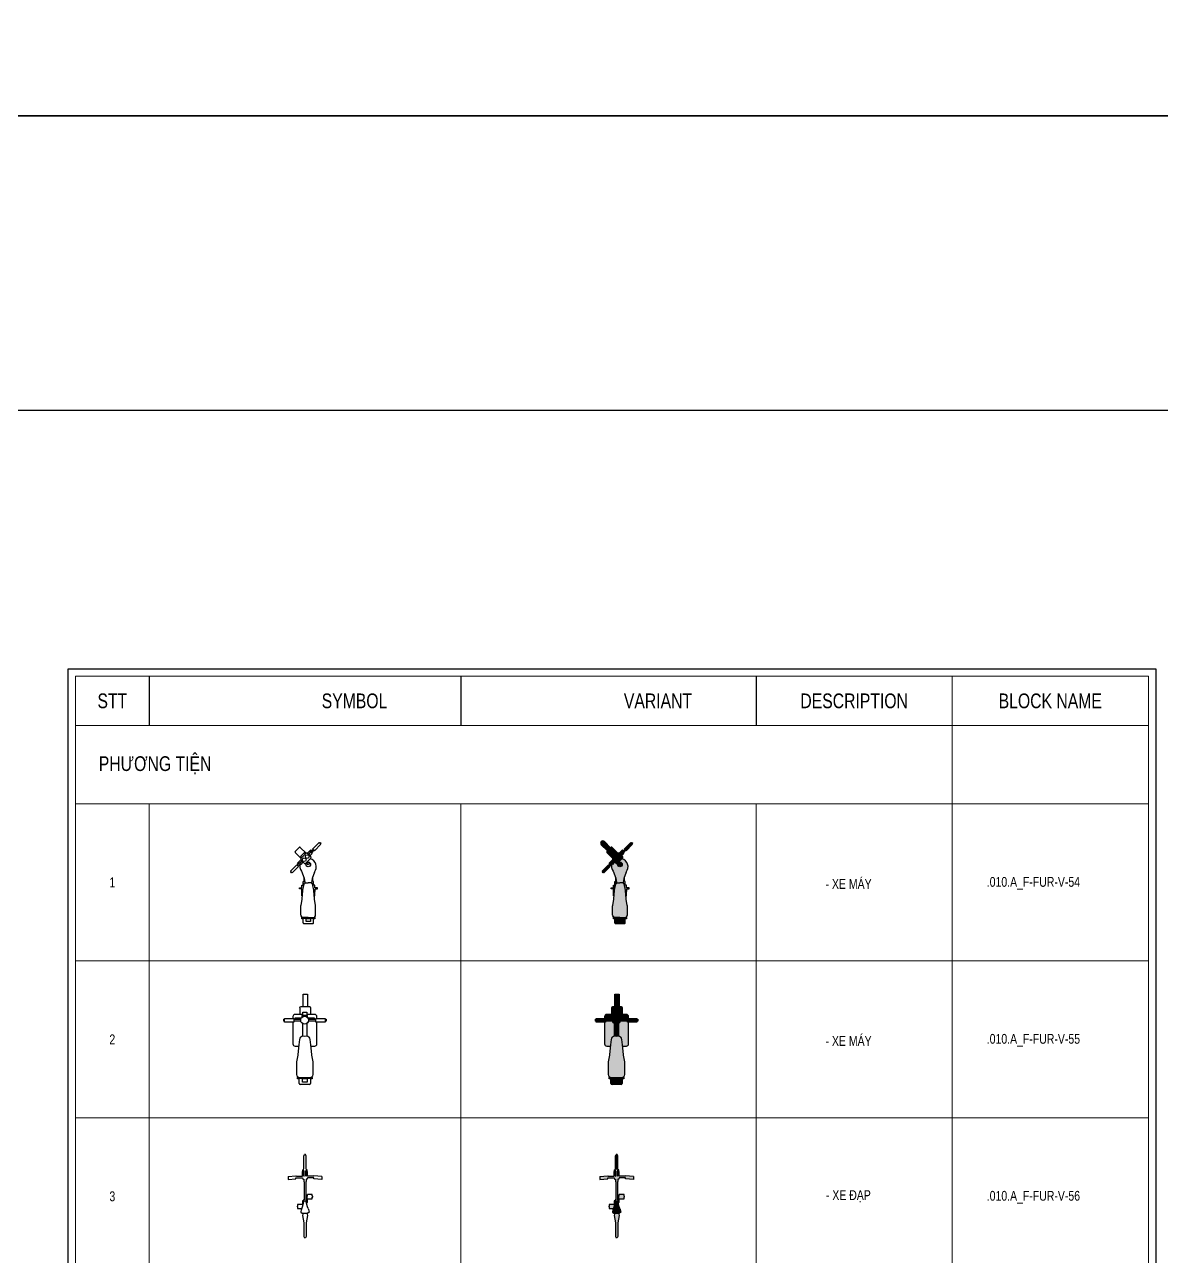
# Model space of a CAD drawing. Header units: millimetres. Extents: x 21129 to 2803301, y -510327 to 166837.
# Drawn here: x 256859 to 280040, y -186416 to -161306 of the extents above; entities that cross this region are included whole.
import ezdxf
from ezdxf.enums import TextEntityAlignment as Align

# ---------------------------------------------------------------- set-up
doc = ezdxf.new("R2010")
doc.units = ezdxf.units.MM
for name, color, linetype in [('....01_TNT_A_DRAWING', 7, 'Continuous'), ('....10_TNT_A_COTE', 14, 'Continuous'), ('....20_TNT_N_TEXT', 9, 'Continuous')]:
    doc.layers.add(name, color=color, linetype=linetype)
doc.layers.add('....03_TNT_A_THIN', color=251, linetype='Continuous', lineweight=13, transparency=0.5)
doc.layers.add('...10_TNT_LINE_HATCH', color=250, linetype='Continuous', lineweight=0, transparency=0.5)
doc.layers.add('....12_TNT_F_FURNITURE', color=27, linetype='Continuous', transparency=0.5)
doc.styles.add('.TNT_A_TXT_3_NOTE', font='uromans.shx', dxfattribs={"width": 0.8})

# ---------------------------------------------------------------- blocks, each defined once
blk = doc.blocks.new('.TNT_KHUNG LAYOUT_2')
at = {"color": 250}
blk.add_lwpolyline([(0, 327), (450, 327), (450, 0), (0, 0)], close=True, dxfattribs=at)
at = {"color": 14}
blk.add_lwpolyline([(15, 312), (435, 312), (435, 15), (15, 15)], close=True, dxfattribs=at)
blk = doc.blocks.new('*U367')
at = {"color": 27}
for points in [[(-45, 1438), (-163, 1556, 0.414214), (-184, 1556), (-267, 1473, 0.414214), (-267, 1452), (-150, 1335)], [(0, 126), (-94, 126, -0.414214), (-150, 181), (-150, 368, -0.05022), (-148, 379), (-125, 496, 0.058761), (-123, 508), (-110, 681, 0.009601), (-109, 684), (-93, 779, -0.20655), (-76, 820), (-74, 822, -0.197527), (-35, 837), (0, 835)], [(0, 126), (95, 126, 0.414214), (150, 181), (150, 367, 0.059192), (148, 380), (125, 496, -0.056094), (123, 508), (110, 681, -0.011821), (110, 683), (94, 779, 0.211848), (76, 820), (74, 822, 0.197527), (35, 837), (0, 835)], [(102, 126), (102, 20, -0.414214), (82, 0), (-82, 0, -0.414214), (-102, 20)]]:
    blk.add_lwpolyline(points, format="xyb", dxfattribs=at)
for points in [[(-18, 1439), (53, 1510), (72, 1491), (1, 1420)], [(2, 1420), (97, 1515)], [(231, 1649), (242, 1660), (259, 1643), (248, 1632)], [(-225, 1194), (-134, 1285)], [(-204, 1215), (-223, 1234), (-152, 1304)], [(-134, 1285), (-204, 1215)], [(-56, 1428), (-78, 1450), (-159, 1368)], [(-159, 1368), (-138, 1347)], [(-117, 1268), (-123, 1261)], [(22, 1406), (18, 1403)], [(114, 1498), (64, 1449)], [(-349, 1035), (-366, 1052), (-355, 1062)], [(-339, 1046), (-349, 1035)], [(-167, 1218), (-208, 1177)], [(-139, 1070), (-85, 927), (-71, 841), (-71, 824)], [(127, 1054), (78, 924), (66, 842), (66, 828)], [(-118, 570), (-130, 570), (-130, 660), (-135, 660), (-135, 715), (-180, 715), (-180, 735), (-130, 735), (-130, 785), (-105, 785), (-105, 860), (-85, 860), (-85, 927)], [(118, 570), (130, 570), (130, 660), (140, 660), (140, 715), (185, 715), (185, 735), (135, 735), (135, 785), (105, 785), (105, 860), (90, 860), (90, 955)], [(-100, 126), (-100, 100), (-130, 100), (-130, 128), (-109, 128)], [(-102, 20), (-102, 126)], [(-96, 126), (-96, 115), (93, 115), (93, 126)], [(109, 128), (135, 128), (135, 100), (102, 100), (102, 127)]]:
    blk.add_lwpolyline(points, dxfattribs=at)
for points in [[(124, 1488), (88, 1524), (223, 1658), (258, 1623)], [(-173, 1234), (-148, 1209), (-110, 1248), (-134, 1273)], [(11, 1418), (35, 1393), (78, 1435), (53, 1460)], [(-329, 1036), (-364, 1071), (-233, 1202), (-198, 1167)], [(45, 110), (45, 45), (-45, 45), (-45, 110)]]:
    blk.add_lwpolyline(points, close=True, dxfattribs=at)
blk.add_lwpolyline([(-148, 1300), (-86, 1237, 0.414214), (-50, 1237), (49, 1336, 0.414214), (49, 1372), (-14, 1435, 0.414214), (-49, 1435), (-148, 1336, 0.414214)], format="xyb", close=True, dxfattribs=at)
for centre, radius in [((-82, 1305), 37.5), ((-22, 1370), 37.5), ((-2, 1210), 47.5), ((-2, 1225), 22.5)]:
    blk.add_circle(centre, radius, dxfattribs=at)
for centre, start, end in [((-6, 1159), 321.6825, 75.3175), ((-3, 1172), 161.9542, 217.0458)]:
    blk.add_arc(centre, 170, start, end, dxfattribs=at)
blk = doc.blocks.new('*U368')
at = {"layer": '...10_TNT_LINE_HATCH'}
h = blk.add_hatch(color=253, dxfattribs=at)
h.dxf.hatch_style = 1
h.paths.add_polyline_path([(-255, 1485), (-191, 1549), (-319, 1677, 0.423849), (-383, 1675, 0.411019), (-382, 1612)])
h = blk.add_hatch(color=253, dxfattribs=at)
h.dxf.hatch_style = 1
h.paths.add_polyline_path([(-78, 1450), (-56, 1428), (-49, 1435, -0.050382), (-45, 1438), (-163, 1556, 0.414214), (-184, 1556), (-267, 1473, 0.414214), (-267, 1452), (-150, 1335, -0.014715), (-148, 1336), (-138, 1347), (-159, 1368)])
h = blk.add_hatch(color=253, dxfattribs=at)
h.dxf.hatch_style = 1
h.paths.add_polyline_path([(72, 1491), (53, 1510), (-18, 1439, -0.055511), (-14, 1435), (1, 1420)])
h = blk.add_hatch(color=253, dxfattribs=at)
h.dxf.hatch_style = 1
h.paths.add_polyline_path([(2, 1420), (18, 1403), (22, 1406), (11, 1418), (53, 1460), (64, 1449), (114, 1498), (97, 1515)])
h = blk.add_hatch(color=253, dxfattribs=at)
h.dxf.hatch_style = 1
h.paths.add_polyline_path([(88, 1524), (124, 1488), (258, 1623), (223, 1658)])
h = blk.add_hatch(color=253, dxfattribs=at)
h.dxf.hatch_style = 1
h.paths.add_polyline_path([(248, 1633), (259, 1643), (242, 1660), (232, 1649)])
h = blk.add_hatch(color=253, dxfattribs=at)
h.dxf.hatch_style = 1
h.paths.add_polyline_path([(-167, 1218, -0.011129), (-164, 1225), (-173, 1234), (-134, 1273), (-123, 1261), (-117, 1268), (-134, 1285), (-225, 1194), (-208, 1177)])
h = blk.add_hatch(color=253, dxfattribs=at)
h.dxf.hatch_style = 1
h.paths.add_polyline_path([(-223, 1234), (-204, 1215), (-134, 1285), (-153, 1304)])
h = blk.add_hatch(color=253, dxfattribs=at)
h.dxf.hatch_style = 1
h.paths.add_polyline_path([(0, 835), (31, 837, -0.164029), (66, 828), (66, 842), (78, 924), (127, 1054, 0.540896), (37, 1324), (-50, 1237, -0.414214), (-86, 1237), (-117, 1268), (-123, 1261), (-110, 1248), (-148, 1209), (-164, 1225, 0.245123), (-139, 1070), (-85, 927), (-85, 927), (-71, 841), (-71, 824, -0.182702), (-35, 837)])
h.paths.add_polyline_path([(-50, 1210, -1), (45, 1210, -1)], flags=16)
h.paths.add_polyline_path([(-25, 1225, -1), (20, 1225, -1)], flags=0)
h = blk.add_hatch(color=253, dxfattribs=at)
h.dxf.hatch_style = 1
h.paths.add_polyline_path([(-110, 1248), (-134, 1273), (-173, 1234), (-148, 1209)])
h = blk.add_hatch(color=253, dxfattribs=at)
h.dxf.hatch_style = 1
h.paths.add_polyline_path([(-56, 1428), (-78, 1450), (-159, 1368), (-138, 1347)])
h = blk.add_hatch(color=253, dxfattribs=at)
h.dxf.hatch_style = 1
h.paths.add_polyline_path([(49, 1336, 0.414214), (49, 1372), (-14, 1435, 0.414214), (-49, 1435), (-148, 1336, 0.414214), (-148, 1300), (-86, 1237, 0.414214), (-50, 1237)])
h.paths.add_polyline_path([(-120, 1305, -1), (-45, 1305, -1)], flags=16)
h.paths.add_polyline_path([(-60, 1370, -1), (15, 1370, -1)], flags=16)
h = blk.add_hatch(color=253, dxfattribs=at)
h.dxf.hatch_style = 1
h.paths.add_polyline_path([(-45, 1305, 1), (-120, 1305, 1)])
h = blk.add_hatch(color=253, dxfattribs=at)
h.dxf.hatch_style = 1
h.paths.add_polyline_path([(15, 1370, 1), (-60, 1370, 1)])
h = blk.add_hatch(color=253, dxfattribs=at)
h.dxf.hatch_style = 1
h.paths.add_polyline_path([(45, 1210, 1), (-50, 1210, 1)])
h.paths.add_polyline_path([(-25, 1225, -1), (20, 1225, -1)], flags=16)
h = blk.add_hatch(color=253, dxfattribs=at)
h.dxf.hatch_style = 1
h.paths.add_polyline_path([(78, 1435), (53, 1460), (11, 1418), (35, 1393)])
h = blk.add_hatch(color=253, dxfattribs=at)
h.dxf.hatch_style = 1
h.paths.add_polyline_path([(-198, 1167), (-233, 1202), (-364, 1071), (-329, 1036)])
h.paths.add_polyline_path([(-355, 1062), (-366, 1052), (-349, 1035), (-339, 1046)])
h = blk.add_hatch(color=253, dxfattribs=at)
h.dxf.hatch_style = 1
h.paths.add_polyline_path([(20, 1225, 1), (-25, 1225, 1)])
h = blk.add_hatch(color=253, dxfattribs=at)
h.dxf.hatch_style = 1
h.paths.add_polyline_path([(150, 367, 0.059192), (148, 380), (125, 496, -0.056094), (123, 508), (110, 681, -0.011821), (110, 683), (94, 779, 0.211848), (76, 820), (74, 822, 0.197527), (35, 837), (0, 835), (-35, 837, 0.197527), (-74, 822), (-76, 820, 0.20655), (-93, 779), (-109, 684, -0.009601), (-110, 681), (-123, 508, -0.058761), (-125, 496), (-148, 379, 0.05022), (-150, 368), (-150, 181, 0.414214), (-94, 126), (0, 126), (94, 126, 0.414214), (150, 181)])
h = blk.add_hatch(color=253, dxfattribs=at)
h.dxf.hatch_style = 1
h.paths.add_polyline_path([(-93, 779, -0.20655), (-76, 820), (-71, 824), (-71, 841), (-85, 927), (-85, 860), (-105, 860), (-105, 785), (-130, 785), (-130, 715), (-135, 715), (-135, 660), (-111, 660), (-110, 681, 0.009601), (-109, 684)])
h = blk.add_hatch(color=253, dxfattribs=at)
h.dxf.hatch_style = 1
h.paths.add_polyline_path([(110, 683, 0.030553), (110, 677), (118, 570), (130, 570), (130, 660), (140, 660), (140, 715), (185, 715), (185, 735), (135, 735), (135, 785), (105, 785), (105, 860), (90, 860), (90, 955), (78, 924), (66, 842), (66, 828, -0.048228), (74, 822), (76, 820, -0.211848), (94, 779)])
h = blk.add_hatch(color=253, dxfattribs=at)
h.dxf.hatch_style = 1
h.paths.add_polyline_path([(150, 181), (150, 374), (148, 380, -0.048033), (150, 370), (150, 181, -0.337029), (109, 128), (135, 128), (135, 100), (102, 100), (102, 126), (94, 126, 0.414214)])
h = blk.add_hatch(color=253, dxfattribs=at)
h.dxf.hatch_style = 1
h.paths.add_polyline_path([(-130, 100), (-102, 100), (-102, 126, -0.035736), (-109, 128), (-130, 128)])
h = blk.add_hatch(color=253, dxfattribs=at)
h.dxf.hatch_style = 1
h.paths.add_polyline_path([(-102, 20, 0.414214), (-82, 0), (82, 0, 0.414214), (102, 20), (102, 126, -0.031916), (94, 126), (93, 126), (93, 115), (-96, 115), (-96, 126, -0.018236), (-100, 126), (-100, 100)])
h.paths.add_polyline_path([(-45, 110), (45, 110), (45, 45), (-45, 45)], flags=16)
h = blk.add_hatch(color=253, dxfattribs=at)
h.dxf.hatch_style = 1
h.paths.add_polyline_path([(-96, 126), (-96, 115), (93, 115), (93, 126), (0, 126)])
h = blk.add_hatch(color=253, dxfattribs=at)
h.dxf.hatch_style = 1
h.paths.add_polyline_path([(-45, 110), (-45, 45), (45, 45), (45, 110)])
at = {"color": 27}
for points in [[(-191, 1549), (-318, 1676, 0.431093), (-383, 1675), (-384, 1674, 0.404685), (-382, 1612), (-255, 1485)], [(-148, 1300), (-86, 1237, 0.414214), (-50, 1237), (49, 1336, 0.414214), (49, 1372), (-14, 1435, 0.414214), (-49, 1435), (-148, 1336, 0.414214)]]:
    blk.add_lwpolyline(points, format="xyb", close=True, dxfattribs=at)
for points in [[(-45, 1438), (-163, 1556, 0.414214), (-184, 1556), (-267, 1473, 0.414214), (-267, 1452), (-150, 1335)], [(0, 126), (-94, 126, -0.414214), (-150, 181), (-150, 368, -0.05022), (-148, 379), (-125, 496, 0.058761), (-123, 508), (-110, 681, 0.009601), (-109, 684), (-93, 779, -0.20655), (-76, 820), (-74, 822, -0.197527), (-35, 837), (0, 835)], [(0, 126), (94, 126, 0.414214), (150, 181), (150, 367, 0.059192), (148, 380), (125, 496, -0.056094), (123, 508), (110, 681, -0.011821), (110, 683), (94, 779, 0.211848), (76, 820), (74, 822, 0.197527), (35, 837), (0, 835)], [(102, 126), (102, 20, -0.414214), (82, 0), (-82, 0, -0.414214), (-102, 20)]]:
    blk.add_lwpolyline(points, format="xyb", dxfattribs=at)
for points in [[(-18, 1439), (53, 1510), (72, 1491), (1, 1420)], [(2, 1420), (97, 1515)], [(231, 1649), (242, 1660), (259, 1643), (248, 1632)], [(-225, 1194), (-134, 1285)], [(-204, 1215), (-223, 1234), (-152, 1304)], [(-134, 1285), (-204, 1215)], [(-56, 1428), (-78, 1450), (-159, 1368)], [(-159, 1368), (-138, 1347)], [(-117, 1268), (-123, 1261)], [(22, 1406), (18, 1403)], [(114, 1498), (64, 1449)], [(-349, 1035), (-366, 1052), (-355, 1062)], [(-339, 1046), (-349, 1035)], [(-167, 1218), (-208, 1177)], [(-139, 1070), (-85, 927), (-71, 841), (-71, 824)], [(127, 1054), (78, 924), (66, 842), (66, 828)], [(-118, 570), (-130, 570), (-130, 660), (-135, 660), (-135, 715), (-180, 715), (-180, 735), (-130, 735), (-130, 785), (-105, 785), (-105, 860), (-85, 860), (-85, 927)], [(118, 570), (130, 570), (130, 660), (140, 660), (140, 715), (185, 715), (185, 735), (135, 735), (135, 785), (105, 785), (105, 860), (90, 860), (90, 955)], [(-100, 126), (-100, 100), (-130, 100), (-130, 128), (-109, 128)], [(-102, 20), (-102, 126)], [(-96, 126), (-96, 115), (93, 115), (93, 126)], [(109, 128), (135, 128), (135, 100), (102, 100), (102, 127)]]:
    blk.add_lwpolyline(points, dxfattribs=at)
for points in [[(124, 1488), (88, 1524), (223, 1658), (258, 1623)], [(-173, 1234), (-148, 1209), (-110, 1248), (-134, 1273)], [(11, 1418), (35, 1393), (78, 1435), (53, 1460)], [(-329, 1036), (-364, 1071), (-233, 1202), (-198, 1167)], [(45, 110), (45, 45), (-45, 45), (-45, 110)]]:
    blk.add_lwpolyline(points, close=True, dxfattribs=at)
for centre, radius in [((-82, 1305), 37.5), ((-22, 1370), 37.5), ((-2, 1210), 47.5), ((-2, 1225), 22.5)]:
    blk.add_circle(centre, radius, dxfattribs=at)
for centre, start, end in [((-6, 1159), 321.6825, 75.3175), ((-3, 1172), 161.9542, 217.0458)]:
    blk.add_arc(centre, 170, start, end, dxfattribs=at)
blk = doc.blocks.new('*U380')
at = {"color": 27}
for p, q in [((-34, 1845), (56, 1845)), ((-34, 1584), (-34, 1845)), ((56, 1845), (56, 1584)), ((-105, 1560), (-105, 1429)), ((101, 1583), (-82, 1583)), ((56, 1584), (-34, 1584)), ((125, 1429), (125, 1560)), ((-427, 1333), (-412, 1333)), ((-427, 1290), (-427, 1333)), ((-412, 1290), (-427, 1290)), ((-412, 1346), (-227, 1346)), ((-412, 1274), (-412, 1346)), ((-227, 1274), (-412, 1274)), ((-243, 1385), (-243, 1346)), ((-227, 1346), (-227, 1274)), ((-227, 1333), (-82, 1333)), ((-82, 1290), (-227, 1290)), ((-43, 1429), (-198, 1429)), ((-196, 1360), (-69, 1360)), ((-196, 1333), (-196, 1360)), ((-82, 1333), (-196, 1333)), ((-63, 1409), (-63, 1367)), ((56, 1409), (-63, 1409)), ((-43, 1473), (41, 1473)), ((-43, 1409), (-43, 1473)), ((41, 1473), (41, 1409)), ((201, 1429), (41, 1429)), ((56, 1362), (56, 1409)), ((60, 1360), (193, 1360)), ((73, 1333), (226, 1333)), ((193, 1333), (73, 1333)), ((226, 1290), (73, 1290)), ((193, 1360), (193, 1333)), ((226, 1346), (416, 1346)), ((226, 1274), (226, 1346)), ((416, 1274), (226, 1274)), ((246, 1346), (246, 1385)), ((416, 1346), (416, 1274)), ((416, 1333), (433, 1333)), ((433, 1290), (416, 1290)), ((433, 1333), (433, 1290)), ((-43, 984), (-43, 1241)), ((41, 1245), (41, 984)), ((-149, 145), (-124, 145)), ((-149, 115), (-149, 145)), ((-115, 115), (-149, 115)), ((-115, 23), (-115, 143)), ((-109, 143), (-109, 133)), ((-109, 133), (105, 133)), ((92, 0), (-92, 0)), ((-50, 124), (50, 124)), ((-50, 52), (-50, 124)), ((50, 52), (-50, 52)), ((50, 124), (50, 52)), ((105, 133), (105, 143)), ((115, 143), (115, 23)), ((116, 115), (116, 143)), ((150, 115), (116, 115)), ((124, 145), (150, 145)), ((150, 145), (150, 115))]:
    blk.add_line(p, q, dxfattribs=at)
for points in [[(-243, 1274), (-243, 830, 0.414214), (-198, 785), (-126, 785)], [(126, 785), (201, 785, 0.414214), (246, 830), (246, 1274)]]:
    blk.add_lwpolyline(points, format="xyb", dxfattribs=at)
blk.add_lwpolyline([(124, 809), (106, 919, 0.206421), (87, 964), (84, 967, 0.191425), (41, 984), (0, 982), (-41, 984, 0.191425), (-83, 967), (-87, 964, 0.206421), (-106, 919), (-124, 809, -0.008335), (-124, 807), (-140, 610, -0.041065), (-141, 600), (-168, 464, 0.049417), (-169, 452), (-169, 205, 0.414214), (-107, 143), (0, 143), (107, 143, 0.414214), (170, 205), (170, 452, 0.049417), (168, 464), (141, 600, -0.041065), (140, 610), (124, 807, -0.008335)], format="xyb", close=True, dxfattribs=at)
blk.add_circle((-4, 1312), 80.5, dxfattribs=at)
for centre, radius, start, end in [((-82, 1560), 23.3, 90, 180), ((101, 1560), 23.3, 0, 90), ((-198, 1385), 44.5, 90, 180), ((201, 1385), 44.5, 0, 90), ((-92, 23), 23.3, 180, 270), ((92, 23), 23.3, 270, 0)]:
    blk.add_arc(centre, radius, start, end, dxfattribs=at)
blk = doc.blocks.new('*U370')
at = {"layer": '...10_TNT_LINE_HATCH'}
h = blk.add_hatch(color=253, dxfattribs=at)
h.dxf.hatch_style = 1
h.paths.add_polyline_path([(56, 1845), (-34, 1845), (-34, 1584), (56, 1584)])
h = blk.add_hatch(color=253, dxfattribs=at)
h.dxf.hatch_style = 1
h.paths.add_polyline_path([(41, 1429), (125, 1429), (125, 1560, 0.414214), (101, 1583), (-82, 1583, 0.414214), (-105, 1560), (-105, 1429), (-43, 1429), (-43, 1473), (41, 1473)])
h = blk.add_hatch(color=253, dxfattribs=at)
h.dxf.hatch_style = 1
h.paths.add_polyline_path([(-412, 1333), (-427, 1333), (-427, 1290), (-412, 1290)])
h = blk.add_hatch(color=253, dxfattribs=at)
h.dxf.hatch_style = 1
h.paths.add_polyline_path([(-412, 1346), (-412, 1274), (-227, 1274), (-227, 1346)])
h = blk.add_hatch(color=253, dxfattribs=at)
h.dxf.hatch_style = 1
h.paths.add_polyline_path([(-198, 1429, 0.414214), (-243, 1385), (-243, 1346), (-227, 1346), (-227, 1333), (-196, 1333), (-196, 1360), (-69, 1360, -0.029224), (-63, 1367), (-63, 1409), (-43, 1409), (-43, 1429)])
h = blk.add_hatch(color=253, dxfattribs=at)
h.dxf.hatch_style = 1
h.paths.add_polyline_path([(-43, 1241, -0.204035), (-82, 1290), (-227, 1290), (-227, 1274), (-243, 1274), (-243, 830, 0.414214), (-198, 785), (-126, 785), (-124, 807, 0.008335), (-124, 809), (-106, 919, -0.206421), (-87, 964), (-83, 967, -0.183679), (-43, 984)])
h = blk.add_hatch(color=253, dxfattribs=at)
h.dxf.hatch_style = 1
h.paths.add_polyline_path([(-227, 1333), (-227, 1290), (-82, 1290, -0.067521), (-85, 1312, -0.066867), (-82, 1333)])
h = blk.add_hatch(color=253, dxfattribs=at)
h.dxf.hatch_style = 1
h.paths.add_polyline_path([(-82, 1333, -0.092045), (-69, 1360), (-196, 1360), (-196, 1333)])
h = blk.add_hatch(color=253, dxfattribs=at)
h.dxf.hatch_style = 1
h.paths.add_polyline_path([(41, 984), (0, 982), (-41, 984, 0.191425), (-83, 967, 0.224978), (-106, 919), (-124, 811), (-140, 603), (-168, 464, 0.049417), (-169, 452), (-169, 205, 0.414214), (-107, 143), (0, 143), (107, 143, 0.414214), (170, 205), (170, 452, 0.049417), (168, 464), (141, 603), (126, 785), (201, 785, 0.414214), (246, 830), (246, 1274), (226, 1274), (226, 1290), (73, 1290, -0.177546), (41, 1245)])
h = blk.add_hatch(color=253, dxfattribs=at)
h.dxf.hatch_style = 1
h.paths.add_polyline_path([(76, 1312, 1), (-85, 1312, 1)])
h = blk.add_hatch(color=253, dxfattribs=at)
h.dxf.hatch_style = 1
h.paths.add_polyline_path([(56, 1365), (56, 1409), (-63, 1409), (-63, 1367, -0.442782)])
h = blk.add_hatch(color=253, dxfattribs=at)
h.dxf.hatch_style = 1
h.paths.add_polyline_path([(41, 1409), (41, 1473), (-43, 1473), (-43, 1409)])
h = blk.add_hatch(color=253, dxfattribs=at)
h.dxf.hatch_style = 1
h.paths.add_polyline_path([(56, 1365, -0.020814), (60, 1360), (193, 1360), (193, 1333), (226, 1333), (226, 1346), (246, 1346), (246, 1385, 0.414214), (201, 1429), (41, 1429), (41, 1409), (56, 1409)])
h = blk.add_hatch(color=253, dxfattribs=at)
h.dxf.hatch_style = 1
h.paths.add_polyline_path([(60, 1360, -0.092045), (73, 1333), (193, 1333), (193, 1360)])
h = blk.add_hatch(color=253, dxfattribs=at)
h.dxf.hatch_style = 1
h.paths.add_polyline_path([(73, 1333, -0.066867), (76, 1312, -0.067521), (73, 1290), (226, 1290), (226, 1333)])
h = blk.add_hatch(color=253, dxfattribs=at)
h.dxf.hatch_style = 1
h.paths.add_polyline_path([(416, 1274), (416, 1346), (226, 1346), (226, 1274)])
h = blk.add_hatch(color=253, dxfattribs=at)
h.dxf.hatch_style = 1
h.paths.add_polyline_path([(433, 1333), (416, 1333), (416, 1290), (433, 1290)])
h = blk.add_hatch(color=253, dxfattribs=at)
h.dxf.hatch_style = 1
h.paths.add_polyline_path([(41, 1245, -0.280611), (-43, 1241), (-43, 985), (0, 982), (41, 984)])
h = blk.add_hatch(color=253, dxfattribs=at)
h.dxf.hatch_style = 1
h.paths.add_polyline_path([(170, 452, 0.049417), (168, 464), (141, 600, -0.041065), (140, 610), (124, 807, -0.008335), (124, 809), (106, 919, 0.215547), (85, 966, 0.200498), (41, 984), (0, 982), (-41, 984, 0.200498), (-85, 966, 0.215547), (-106, 919), (-124, 809, -0.008335), (-124, 807), (-140, 610, -0.041065), (-141, 600), (-168, 464, 0.049417), (-169, 452), (-169, 205, 0.414214), (-107, 143), (0, 143), (107, 143, 0.414214), (170, 205)])
h = blk.add_hatch(color=253, dxfattribs=at)
h.dxf.hatch_style = 1
h.paths.add_polyline_path([(-169, 205), (-169, 458), (-141, 600, 0.041065), (-140, 610), (-124, 807, 0.008335), (-124, 809), (-124, 811), (-140, 603), (-168, 464, 0.049417), (-169, 452), (-169, 205, 0.414214), (-107, 143), (0, 143), (107, 143, 0.414214), (170, 205), (170, 458), (168, 464, -0.049417), (170, 452), (170, 205, -0.414214), (107, 143), (0, 143), (-115, 143), (-115, 115), (-149, 115), (-149, 145), (-124, 145, -0.337833)])
h = blk.add_hatch(color=253, dxfattribs=at)
h.dxf.hatch_style = 1
h.paths.add_polyline_path([(170, 205), (170, 458), (168, 464, -0.049417), (170, 452), (170, 205, -0.337833), (124, 145), (150, 145), (150, 115), (116, 115), (116, 143), (0, 143), (-107, 143, -0.414214), (-169, 205), (-169, 458), (-141, 600, 0.041065), (-140, 610), (-124, 807, 0.008335), (-124, 809), (-124, 811), (-140, 603), (-168, 464, 0.049417), (-169, 452), (-169, 205, 0.414214), (-107, 143), (0, 143), (107, 143, 0.414214)])
h = blk.add_hatch(color=253, dxfattribs=at)
h.dxf.hatch_style = 1
h.paths.add_polyline_path([(115, 143, -0.030772), (107, 143), (105, 143), (105, 133), (-109, 133), (-109, 143, -0.022542), (-115, 143), (-115, 23, 0.414214), (-92, 0), (92, 0, 0.414214), (115, 23)])
h.paths.add_polyline_path([(-50, 124), (50, 124), (50, 52), (-50, 52)], flags=16)
h = blk.add_hatch(color=253, dxfattribs=at)
h.dxf.hatch_style = 1
h.paths.add_polyline_path([(105, 133), (105, 143), (0, 143), (-109, 143), (-109, 133)])
h = blk.add_hatch(color=253, dxfattribs=at)
h.dxf.hatch_style = 1
h.paths.add_polyline_path([(-50, 52), (50, 52), (50, 124), (-50, 124)])
at = {"color": 27}
for p, q in [((-34, 1845), (56, 1845)), ((-34, 1584), (-34, 1845)), ((56, 1845), (56, 1584)), ((-105, 1560), (-105, 1429)), ((101, 1583), (-82, 1583)), ((56, 1584), (-34, 1584)), ((125, 1429), (125, 1560)), ((-427, 1333), (-412, 1333)), ((-427, 1290), (-427, 1333)), ((-412, 1290), (-427, 1290)), ((-412, 1346), (-227, 1346)), ((-412, 1274), (-412, 1346)), ((-227, 1274), (-412, 1274)), ((-243, 1385), (-243, 1346)), ((-227, 1346), (-227, 1274)), ((-227, 1333), (-82, 1333)), ((-82, 1290), (-227, 1290)), ((-43, 1429), (-198, 1429)), ((-196, 1360), (-69, 1360)), ((-196, 1333), (-196, 1360)), ((-82, 1333), (-196, 1333)), ((-63, 1409), (-63, 1367)), ((56, 1409), (-63, 1409)), ((-43, 1473), (41, 1473)), ((-43, 1409), (-43, 1473)), ((41, 1473), (41, 1409)), ((201, 1429), (41, 1429)), ((56, 1362), (56, 1409)), ((60, 1360), (193, 1360)), ((73, 1333), (226, 1333)), ((193, 1333), (73, 1333)), ((226, 1290), (73, 1290)), ((193, 1360), (193, 1333)), ((226, 1346), (416, 1346)), ((226, 1274), (226, 1346)), ((416, 1274), (226, 1274)), ((246, 1346), (246, 1385)), ((416, 1346), (416, 1274)), ((416, 1333), (433, 1333)), ((433, 1290), (416, 1290)), ((433, 1333), (433, 1290)), ((-43, 984), (-43, 1241)), ((41, 1245), (41, 984)), ((-149, 145), (-124, 145)), ((-149, 115), (-149, 145)), ((-115, 115), (-149, 115)), ((-115, 23), (-115, 143)), ((-109, 143), (-109, 133)), ((-109, 133), (105, 133)), ((92, 0), (-92, 0)), ((-50, 124), (50, 124)), ((-50, 52), (-50, 124)), ((50, 52), (-50, 52)), ((50, 124), (50, 52)), ((105, 133), (105, 143)), ((115, 143), (115, 23)), ((116, 115), (116, 143)), ((150, 115), (116, 115)), ((124, 145), (150, 145)), ((150, 145), (150, 115))]:
    blk.add_line(p, q, dxfattribs=at)
for points in [[(-243, 1274), (-243, 830, 0.414214), (-198, 785), (-126, 785)], [(126, 785), (201, 785, 0.414214), (246, 830), (246, 1274)]]:
    blk.add_lwpolyline(points, format="xyb", dxfattribs=at)
blk.add_lwpolyline([(124, 809), (106, 919, 0.206421), (87, 964), (84, 967, 0.191425), (41, 984), (0, 982), (-41, 984, 0.191425), (-83, 967), (-87, 964, 0.206421), (-106, 919), (-124, 809, -0.008335), (-124, 807), (-140, 610, -0.041065), (-141, 600), (-168, 464, 0.049417), (-169, 452), (-169, 205, 0.414214), (-107, 143), (0, 143), (107, 143, 0.414214), (170, 205), (170, 452, 0.049417), (168, 464), (141, 600, -0.041065), (140, 610), (124, 807, -0.008335)], format="xyb", close=True, dxfattribs=at)
blk.add_circle((-4, 1312), 80.5, dxfattribs=at)
for centre, radius, start, end in [((-82, 1560), 23.3, 90, 180), ((101, 1560), 23.3, 0, 90), ((-198, 1385), 44.5, 90, 180), ((201, 1385), 44.5, 0, 90), ((-92, 23), 23.3, 180, 270), ((92, 23), 23.3, 270, 0)]:
    blk.add_arc(centre, radius, start, end, dxfattribs=at)
blk = doc.blocks.new('*U372')
at = {"color": 27, "linetype": 'ByBlock'}
for p, q in [((-25, 1667), (-8, 1700)), ((-25, 1425), (-25, 1667)), ((8, 1700), (-8, 1700)), ((25, 1667), (8, 1700)), ((25, 1425), (25, 1667)), ((-342, 1250), (-183, 1267)), ((-183, 1267), (-175, 1258)), ((-175, 1258), (-50, 1258)), ((-50, 1325), (-42, 1392)), ((-50, 1258), (-50, 1325)), ((-42, 1392), (-33, 1392)), ((-33, 1392), (-25, 1425)), ((-33, 1383), (-33, 1267)), ((-25, 1383), (-33, 1383)), ((-33, 1267), (-17, 1258)), ((-17, 1350), (-25, 1383)), ((-17, 1258), (-17, 1350)), ((17, 1350), (25, 1383)), ((17, 1258), (17, 1350)), ((33, 1267), (17, 1258)), ((33, 1392), (25, 1425)), ((33, 1383), (25, 1383)), ((42, 1392), (33, 1392)), ((33, 1383), (33, 1267)), ((50, 1325), (42, 1392)), ((50, 1258), (50, 1325)), ((175, 1258), (50, 1258)), ((183, 1267), (175, 1258)), ((342, 1250), (183, 1267)), ((-342, 1250), (-342, 1192)), ((-342, 1192), (-183, 1208)), ((-183, 1225), (-50, 1225)), ((-183, 1208), (-183, 1225)), ((-50, 1225), (-42, 1200)), ((-42, 1200), (-25, 1200)), ((-25, 1200), (-25, 1150)), ((-25, 1150), (-17, 1142)), ((-17, 1142), (-17, 775)), ((25, 1150), (17, 1142)), ((17, 1142), (17, 775)), ((42, 1200), (25, 1200)), ((25, 1200), (25, 1150)), ((50, 1225), (42, 1200)), ((183, 1225), (50, 1225)), ((183, 1208), (183, 1225)), ((342, 1192), (183, 1208)), ((342, 1250), (342, 1192)), ((-50, 758), (-50, 683)), ((-33, 758), (-50, 758)), ((-33, 775), (-33, 758)), ((-17, 775), (-33, 775)), ((-25, 742), (-8, 758)), ((-8, 758), (8, 758)), ((25, 742), (8, 758)), ((17, 775), (33, 775)), ((33, 775), (33, 758)), ((33, 758), (42, 758)), ((42, 758), (42, 850)), ((42, 850), (50, 850)), ((150, 883), (50, 883)), ((50, 850), (50, 883)), ((50, 800), (150, 800)), ((50, 725), (50, 800)), ((150, 850), (150, 883)), ((158, 850), (150, 850)), ((150, 800), (150, 833)), ((150, 833), (158, 833)), ((158, 833), (158, 850)), ((-158, 650), (-158, 633)), ((-150, 650), (-158, 650)), ((-158, 633), (-150, 633)), ((-150, 683), (-150, 650)), ((-50, 683), (-150, 683)), ((-150, 633), (-150, 600)), ((-150, 600), (-67, 600)), ((-75, 583), (-83, 525)), ((-83, 525), (-58, 508)), ((-67, 600), (-75, 583)), ((-67, 600), (-50, 633)), ((-58, 508), (-50, 508)), ((-50, 633), (-33, 708)), ((-50, 508), (50, 508)), ((-50, 508), (-42, 483)), ((-33, 708), (-25, 742)), ((33, 708), (25, 742)), ((33, 725), (33, 708)), ((50, 725), (33, 725)), ((50, 633), (33, 708)), ((50, 508), (42, 483)), ((67, 600), (50, 633)), ((58, 508), (50, 508)), ((83, 525), (58, 508)), ((67, 600), (75, 583)), ((75, 583), (83, 525)), ((-42, 483), (-50, 458)), ((-50, 458), (-25, 308)), ((-25, 308), (-25, 300)), ((-25, 300), (-25, 33)), ((50, 458), (25, 308)), ((25, 308), (25, 300)), ((25, 300), (25, 33)), ((42, 483), (50, 458)), ((-25, 33), (-8, 0)), ((8, 0), (-8, 0)), ((25, 33), (8, 0))]:
    blk.add_line(p, q, dxfattribs=at)
blk = doc.blocks.new('*U373')
at = {"layer": '...10_TNT_LINE_HATCH'}
h = blk.add_hatch(color=253, dxfattribs=at)
h.dxf.hatch_style = 1
h.paths.add_polyline_path([(25, 1667), (8, 1700), (-8, 1700), (-25, 1667), (-25, 1425), (-33, 1392), (33, 1392), (25, 1425)])
h = blk.add_hatch(color=253, dxfattribs=at)
h.dxf.hatch_style = 1
h.paths.add_polyline_path([(50, 1225), (183, 1225), (183, 1208), (342, 1192), (342, 1250), (183, 1267), (175, 1258), (50, 1258), (50, 1325), (42, 1392), (33, 1392), (-33, 1392), (-42, 1392), (-50, 1325), (-50, 1258), (-175, 1258), (-183, 1267), (-342, 1250), (-342, 1192), (-183, 1208), (-183, 1225), (-50, 1225), (-42, 1200), (-25, 1200), (-25, 1150), (-17, 1142), (17, 1142), (25, 1150), (25, 1200), (42, 1200)])
h.paths.add_polyline_path([(17, 1258), (17, 1350), (25, 1383), (33, 1383), (33, 1267)], flags=16)
h.paths.add_polyline_path([(-17, 1258), (-33, 1267), (-33, 1383), (-25, 1383), (-17, 1350)], flags=16)
h = blk.add_hatch(color=253, dxfattribs=at)
h.dxf.hatch_style = 1
h.paths.add_polyline_path([(-17, 1350), (-25, 1383), (-33, 1383), (-33, 1267), (-17, 1258)])
h = blk.add_hatch(color=253, dxfattribs=at)
h.dxf.hatch_style = 1
h.paths.add_polyline_path([(17, 1258), (33, 1267), (33, 1383), (25, 1383), (17, 1350)])
h = blk.add_hatch(color=253, dxfattribs=at)
h.dxf.hatch_style = 1
h.paths.add_polyline_path([(17, 1142), (-17, 1142), (-17, 775), (17, 775)])
h = blk.add_hatch(color=253, dxfattribs=at)
h.dxf.hatch_style = 1
h.paths.add_polyline_path([(-33, 708), (-25, 742), (-8, 758), (8, 758), (25, 742), (33, 708), (33, 725), (50, 725), (50, 800), (150, 800), (150, 833), (158, 833), (158, 850), (150, 850), (150, 883), (50, 883), (50, 850), (42, 850), (42, 758), (33, 758), (33, 775), (17, 775), (-17, 775), (-33, 775), (-33, 758), (-50, 758), (-50, 683), (-150, 683), (-150, 650), (-158, 650), (-158, 633), (-150, 633), (-150, 600), (-67, 600), (-50, 633)])
h = blk.add_hatch(color=253, dxfattribs=at)
h.dxf.hatch_style = 1
h.paths.add_polyline_path([(50, 508), (58, 508), (83, 525), (75, 583), (67, 600), (50, 633), (33, 708), (25, 742), (8, 758), (-8, 758), (-25, 742), (-33, 708), (-50, 633), (-67, 600), (-75, 583), (-83, 525), (-58, 508), (-50, 508)])
h = blk.add_hatch(color=253, dxfattribs=at)
h.dxf.hatch_style = 1
h.paths.add_polyline_path([(-25, 308), (-25, 300), (-25, 33), (-8, 0), (8, 0), (25, 33), (25, 300), (25, 308), (50, 458), (42, 483), (50, 508), (-50, 508), (-42, 483), (-50, 458)])
at = {"color": 27, "linetype": 'ByBlock'}
for p, q in [((-25, 1667), (-8, 1700)), ((-25, 1425), (-25, 1667)), ((8, 1700), (-8, 1700)), ((25, 1667), (8, 1700)), ((25, 1425), (25, 1667)), ((-342, 1250), (-183, 1267)), ((-183, 1267), (-175, 1258)), ((-175, 1258), (-50, 1258)), ((-50, 1325), (-42, 1392)), ((-50, 1258), (-50, 1325)), ((-42, 1392), (-33, 1392)), ((-33, 1392), (-25, 1425)), ((-33, 1383), (-33, 1267)), ((-25, 1383), (-33, 1383)), ((-33, 1267), (-17, 1258)), ((-17, 1350), (-25, 1383)), ((-17, 1258), (-17, 1350)), ((17, 1350), (25, 1383)), ((17, 1258), (17, 1350)), ((33, 1267), (17, 1258)), ((33, 1392), (25, 1425)), ((33, 1383), (25, 1383)), ((42, 1392), (33, 1392)), ((33, 1383), (33, 1267)), ((50, 1325), (42, 1392)), ((50, 1258), (50, 1325)), ((175, 1258), (50, 1258)), ((183, 1267), (175, 1258)), ((342, 1250), (183, 1267)), ((-342, 1250), (-342, 1192)), ((-342, 1192), (-183, 1208)), ((-183, 1225), (-50, 1225)), ((-183, 1208), (-183, 1225)), ((-50, 1225), (-42, 1200)), ((-42, 1200), (-25, 1200)), ((-25, 1200), (-25, 1150)), ((-25, 1150), (-17, 1142)), ((-17, 1142), (-17, 775)), ((25, 1150), (17, 1142)), ((17, 1142), (17, 775)), ((42, 1200), (25, 1200)), ((25, 1200), (25, 1150)), ((50, 1225), (42, 1200)), ((183, 1225), (50, 1225)), ((183, 1208), (183, 1225)), ((342, 1192), (183, 1208)), ((342, 1250), (342, 1192)), ((-50, 758), (-50, 683)), ((-33, 758), (-50, 758)), ((-33, 775), (-33, 758)), ((-17, 775), (-33, 775)), ((-25, 742), (-8, 758)), ((-8, 758), (8, 758)), ((25, 742), (8, 758)), ((17, 775), (33, 775)), ((33, 775), (33, 758)), ((33, 758), (42, 758)), ((42, 758), (42, 850)), ((42, 850), (50, 850)), ((150, 883), (50, 883)), ((50, 850), (50, 883)), ((50, 800), (150, 800)), ((50, 725), (50, 800)), ((150, 850), (150, 883)), ((158, 850), (150, 850)), ((150, 800), (150, 833)), ((150, 833), (158, 833)), ((158, 833), (158, 850)), ((-158, 650), (-158, 633)), ((-150, 650), (-158, 650)), ((-158, 633), (-150, 633)), ((-150, 683), (-150, 650)), ((-50, 683), (-150, 683)), ((-150, 633), (-150, 600)), ((-150, 600), (-67, 600)), ((-75, 583), (-83, 525)), ((-83, 525), (-58, 508)), ((-67, 600), (-75, 583)), ((-67, 600), (-50, 633)), ((-58, 508), (-50, 508)), ((-50, 633), (-33, 708)), ((-50, 508), (50, 508)), ((-50, 508), (-42, 483)), ((-33, 708), (-25, 742)), ((33, 708), (25, 742)), ((33, 725), (33, 708)), ((50, 725), (33, 725)), ((50, 633), (33, 708)), ((50, 508), (42, 483)), ((67, 600), (50, 633)), ((58, 508), (50, 508)), ((83, 525), (58, 508)), ((67, 600), (75, 583)), ((75, 583), (83, 525)), ((-42, 483), (-50, 458)), ((-50, 458), (-25, 308)), ((-25, 308), (-25, 300)), ((-25, 300), (-25, 33)), ((50, 458), (25, 308)), ((25, 308), (25, 300)), ((25, 300), (25, 33)), ((42, 483), (50, 458)), ((-25, 33), (-8, 0)), ((8, 0), (-8, 0)), ((25, 33), (8, 0))]:
    blk.add_line(p, q, dxfattribs=at)

msp = doc.modelspace()

# ---------------------------------------------------------------- linework, layer by layer
at = {"layer": '....03_TNT_A_THIN'}
for p, q in [((275774.6, -174591.4), (275774.6, -210791.4)), ((257897.6, -175591.4), (279774.6, -175591.4)), ((257897.6, -177191.4), (279774.6, -177191.4)), ((259397.6, -177191.4), (259397.6, -210791.4)), ((265753.8, -177191.4), (265753.8, -210791.4)), ((271774.6, -177191.4), (271774.6, -210791.4)), ((257897.6, -180391.4), (279774.6, -180391.4)), ((257897.6, -183591.4), (279774.6, -183591.4))]:
    msp.add_line(p, q, dxfattribs=at)
msp.add_lwpolyline([(257897.6, -174591.4), (279774.6, -174591.4), (279774.6, -210791.4), (257897.6, -210791.4)], close=True, dxfattribs=at)
at = {"layer": '....10_TNT_A_COTE'}
msp.add_lwpolyline([(257747.6, -174441.4), (279924.6, -174441.4), (279924.6, -210941.4), (257747.6, -210941.4)], close=True, dxfattribs=at)
at = {"layer": '....20_TNT_N_TEXT'}
for p, q in [((259397.6, -174591.4), (259397.6, -175591.4)), ((265753.8, -174591.4), (265753.8, -175591.4)), ((271774.6, -174591.4), (271774.6, -175591.4))]:
    msp.add_line(p, q, dxfattribs=at)

# ---------------------------------------------------------------- block references
at = {"layer": '....01_TNT_A_DRAWING'}
for p, xscale, yscale, zscale in [((218892.4, -163162.9), 200, 200, 200), ((218892.4, -293962.9), 400, 400, 400)]:
    msp.add_blockref('.TNT_KHUNG LAYOUT_2', p, dxfattribs=dict(at, xscale=xscale, yscale=yscale, zscale=zscale))
at = {"layer": '....12_TNT_F_FURNITURE'}
for name, p in [('*U367', (262643.9, -179636)), ('*U368', (269000.1, -179636)), ('*U380', (262573, -182913.9)), ('*U370', (268929.2, -182913.9)), ('*U372', (262575.7, -186041.4)), ('*U373', (268931.9, -186041.4))]:
    msp.add_blockref(name, p, dxfattribs=at)

# ---------------------------------------------------------------- texts
at = {"layer": '....20_TNT_N_TEXT', "style": '.TNT_A_TXT_3_NOTE', "width": 0.8}
for s, p in [('STT', (258647.6, -175091.4)), ('SYMBOL', (263586.1, -175091.4)), ('VARIANT', (269774.6, -175091.4)), ('DESCRIPTION', (273774.6, -175091.4)), ('BLOCK NAME', (277774.6, -175091.4))]:
    msp.add_text(s, height=300, dxfattribs=at).set_placement(p, align=Align.MIDDLE)
msp.add_text('PHƯƠNG TIỆN', height=300, dxfattribs=at).set_placement((258370.7, -176371.6), align=Align.MIDDLE_LEFT)
at = {"layer": '....20_TNT_N_TEXT', "width": 0.8}
for s, p in [('1', (258647.6, -178791.4)), ('2', (258647.6, -181991.4)), ('3', (258647.6, -185191.4))]:
    msp.add_text(s, height=200, dxfattribs=at).set_placement(p, align=Align.MIDDLE)
at = {"layer": '....20_TNT_N_TEXT', "style": '.TNT_A_TXT_3_NOTE', "width": 0.8}
for s, p in [('- XE MÁY', (273191.7, -178924.7)), ('.010.A_F-FUR-V-54', (276479.4, -178881.8)), ('- XE MÁY', (273191.7, -182124.7)), ('.010.A_F-FUR-V-55', (276479.4, -182081.8)), ('- XE ĐẠP', (273199.4, -185267.6)), ('.010.A_F-FUR-V-56', (276479.4, -185281.8))]:
    msp.add_text(s, height=200, dxfattribs=at).set_placement(p)

doc.saveas('drawing.dxf')
